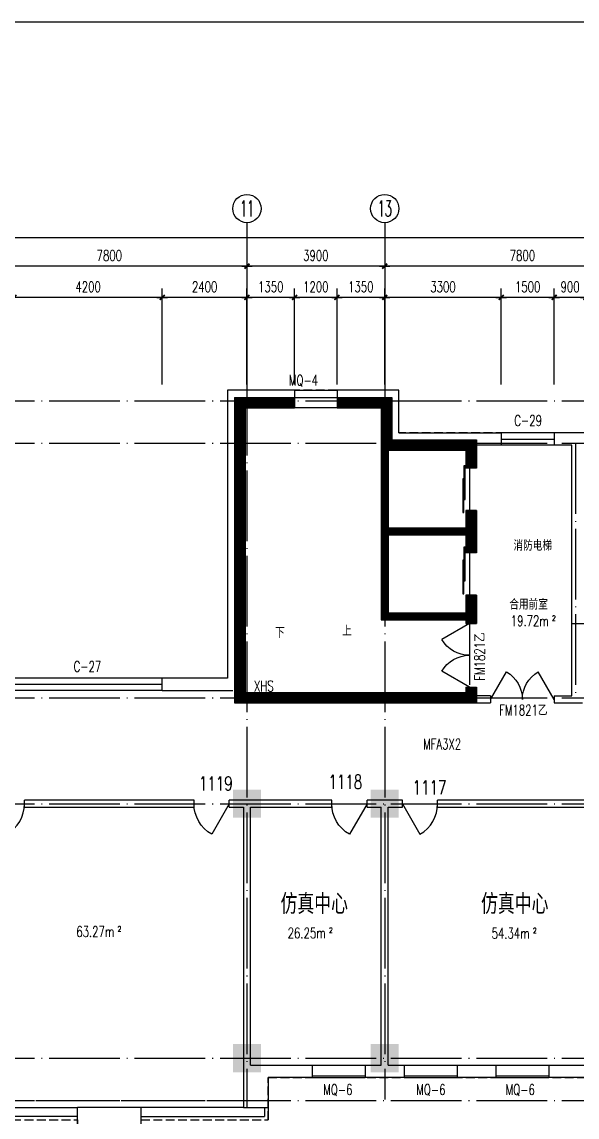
# Model space of a CAD drawing. Extents: x 816818 to 2098601, y 59070 to 390605.
# Drawn here: x 1006625 to 1022350, y 95570 to 126565 of the extents above; entities that cross this region are included whole.
import ezdxf
from ezdxf.enums import TextEntityAlignment as Align

# ---------------------------------------------------------------- set-up
doc = ezdxf.new("R2010")
doc.units = 0
doc.header["$LTSCALE"] = 1000
doc.header["$MEASUREMENT"] = 0
for name, pattern in [('CONTINOUS', [0]), ('DASH', [0.35, 0.25, -0.1]), ('DOTE', [2.42, 2, -0.2, 0.02, -0.2])]:
    doc.linetypes.add(name, pattern=pattern)
doc.layers.get('0').update_dxf_attribs({"linetype": 'CONTINUOUS'})
doc.layers.get('DEFPOINTS').update_dxf_attribs({"linetype": 'CONTINUOUS'})
for name, color, linetype in [('AXIS', 3, 'CONTINUOUS'), ('AXIS_TEXT', 7, 'CONTINUOUS'), ('COLUMN', 7, 'CONTINUOUS'), ('DOTE', 1, 'DOTE'), ('FILL', 21, 'CONTINUOUS'), ('MCB', 30, 'CONTINUOUS'), ('PUB_TEXT', 7, 'CONTINUOUS'), ('WALL', 255, 'CONTINUOUS'), ('WINDOW', 2, 'CONTINUOUS'), ('WINDOW_TEXT', 7, 'CONTINUOUS'), ('和面积', 6, 'DASH')]:
    doc.layers.add(name, color=color, linetype=linetype)
doc.styles.add('_HZTXT', font='romans.shx', dxfattribs={"width": 0.7, "bigfont": 'z.shx'})
doc.styles.add('COMPLEX', font='COMPLEX')
doc.styles.add('DIM_FONT', font='SIMPLEX.shx', dxfattribs={"width": 0.7})
doc.styles.add('SIMPLEX', font='SIMPLEX.SHX')
doc.styles.add('Z', font='romans', dxfattribs={"width": 0.8, "bigfont": 'z'})
doc.dimstyles.new('AXIS', dxfattribs={"dimtxt": 300, "dimasz": 1, "dimexe": 250, "dimexo": 300, "dimgap": 150, "dimtad": 1, "dimdec": 0, "dimzin": 0, "dimdsep": 46, "dimtxsty": 'DIM_FONT', "dimblk": '_DIMX', "dimcen": 2.5, "dimse1": 1, "dimse2": 1, "dimclrt": 7, "dimadec": 0, "dimazin": 0, "dimtfac": 1, "dimtdec": 0, "dimtix": 1, "dimtmove": 2, "dimatfit": 3, "dimldrblk": '_DIMX', "dimfxl": 1, "dimarcsym": 0})
doc.dimstyles.new('DIMN', dxfattribs={"dimtxt": 300, "dimasz": 1, "dimexe": 250, "dimexo": 300, "dimgap": 150, "dimtad": 1, "dimdec": 0, "dimzin": 0, "dimdsep": 46, "dimtxsty": 'DIM_FONT', "dimblk": '_DIMX', "dimcen": 2.5, "dimclrt": 7, "dimadec": 0, "dimazin": 0, "dimtfac": 1, "dimtdec": 0, "dimtix": 1, "dimtmove": 2, "dimatfit": 3, "dimldrblk": '_DIMX', "dimfxl": 1, "dimarcsym": 0})

# ---------------------------------------------------------------- blocks, each defined once
blk = doc.blocks.new('_DBLK')
blk.add_line((-0.5, 0), (0, -0.866))
blk.add_arc((-0.5, 0), 1, 300, 0)
at = {"layer": 'WINDOW_TEXT', "style": 'SIMPLEX', "flags": 9}
blk.add_attdef('A', text='', height=1, dxfattribs=at).set_placement((0, 1.5), align=Align.MIDDLE)
blk = doc.blocks.new('_WBLK')
for p, q in [((-0.5, 0.5), (0.5, 0.5)), ((-0.5, 0), (0.5, 0)), ((-0.5, -0.5), (0.5, -0.5))]:
    blk.add_line(p, q)
at = {"layer": 'WINDOW_TEXT', "style": 'SIMPLEX', "flags": 9}
blk.add_attdef('A', text='', height=1, dxfattribs=at).set_placement((0, 1.5), align=Align.MIDDLE)
blk = doc.blocks.new('_AXISO')
blk.add_circle((0, 0), 0.5)
at = {"layer": 'AXIS_TEXT', "style": 'COMPLEX', "width": 1.041667}
blk.add_attdef('A', text='', height=0.56, dxfattribs=at).set_placement((-0.25, -0.28), (0.25, -0.28), align=Align.FIT)
blk = doc.blocks.new('_DIMX')
blk.add_line((-150, 0), (150, 0))
at = {"const_width": 50}
blk.add_lwpolyline([(-70, -70), (70, 70)], dxfattribs=at)
blk = doc.blocks.new('*D1473')
at = {"layer": 'AXIS', "color": 0, "lineweight": -2}
blk.add_line((1024700, 119654), (1016902, 119654), dxfattribs=at)
at = {"layer": 'DEFPOINTS', "color": 0}
for p in [(1016901, 119654), (1016901, 116179), (1024701, 116179)]:
    blk.add_point(p, dxfattribs=at)
at = {"layer": 'AXIS', "color": 0, "lineweight": -2, "rotation": 180}
blk.add_blockref('_DIMX', (1016901, 119654), dxfattribs=at)
at = {"layer": 'AXIS', "color": 0, "lineweight": -2}
blk.add_blockref('_DIMX', (1024701, 119654), dxfattribs=at)
at = {"layer": 'AXIS', "color": 7, "insert": (1020801, 119954), "char_height": 300, "attachment_point": 5, "style": 'DIM_FONT'}
blk.add_mtext('7800', dxfattribs=at)
blk = doc.blocks.new('*D1474')
at = {"layer": 'AXIS', "color": 0, "lineweight": -2}
blk.add_line((1016900, 119654), (1013002, 119654), dxfattribs=at)
at = {"layer": 'DEFPOINTS', "color": 0}
for p in [(1013001, 119654), (1013001, 116179), (1016901, 116179)]:
    blk.add_point(p, dxfattribs=at)
at = {"layer": 'AXIS', "color": 0, "lineweight": -2, "rotation": 180}
blk.add_blockref('_DIMX', (1013001, 119654), dxfattribs=at)
at = {"layer": 'AXIS', "color": 0, "lineweight": -2}
blk.add_blockref('_DIMX', (1016901, 119654), dxfattribs=at)
at = {"layer": 'AXIS', "color": 7, "insert": (1014951, 119954), "char_height": 300, "attachment_point": 5, "style": 'DIM_FONT'}
blk.add_mtext('3900', dxfattribs=at)
blk = doc.blocks.new('*D1475')
at = {"layer": 'AXIS', "color": 0, "lineweight": -2}
blk.add_line((1013000, 119654), (1005202, 119654), dxfattribs=at)
at = {"layer": 'DEFPOINTS', "color": 0}
for p in [(1005201, 119654), (1005201, 116179), (1013001, 116179)]:
    blk.add_point(p, dxfattribs=at)
at = {"layer": 'AXIS', "color": 0, "lineweight": -2, "rotation": 180}
blk.add_blockref('_DIMX', (1005201, 119654), dxfattribs=at)
at = {"layer": 'AXIS', "color": 0, "lineweight": -2}
blk.add_blockref('_DIMX', (1013001, 119654), dxfattribs=at)
at = {"layer": 'AXIS', "color": 7, "insert": (1009101, 119954), "char_height": 300, "attachment_point": 5, "style": 'DIM_FONT'}
blk.add_mtext('7800', dxfattribs=at)
blk = doc.blocks.new('*D1478')
at = {"layer": 'AXIS', "color": 0, "lineweight": -2}
for p, q in [((988750, 116479), (988750, 120704)), ((1085250, 116479), (1085250, 120704)), ((1085249, 120454), (988751, 120454))]:
    blk.add_line(p, q, dxfattribs=at)
at = {"layer": 'DEFPOINTS', "color": 0}
for p in [(988750, 120454), (988750, 116179), (1085250, 116179)]:
    blk.add_point(p, dxfattribs=at)
at = {"layer": 'AXIS', "color": 0, "lineweight": -2, "rotation": 180}
blk.add_blockref('_DIMX', (988750, 120454), dxfattribs=at)
at = {"layer": 'AXIS', "color": 0, "lineweight": -2}
blk.add_blockref('_DIMX', (1085250, 120454), dxfattribs=at)
at = {"layer": 'AXIS', "color": 7, "insert": (1037000, 120754), "char_height": 300, "attachment_point": 5, "style": 'DIM_FONT'}
blk.add_mtext('96500', dxfattribs=at)
blk = doc.blocks.new('*D1481')
at = {"layer": 'AXIS', "color": 0, "lineweight": -2}
for p, q in [((1021701, 116302), (1021701, 119018)), ((1022600, 118768), (1021702, 118768)), ((1022601, 116302), (1022601, 119018))]:
    blk.add_line(p, q, dxfattribs=at)
at = {"layer": 'DEFPOINTS', "color": 0}
for p in [(1021701, 118768), (1021701, 116002), (1022601, 116002)]:
    blk.add_point(p, dxfattribs=at)
at = {"layer": 'AXIS', "color": 0, "lineweight": -2, "rotation": 180}
blk.add_blockref('_DIMX', (1021701, 118768), dxfattribs=at)
at = {"layer": 'AXIS', "color": 0, "lineweight": -2}
blk.add_blockref('_DIMX', (1022601, 118768), dxfattribs=at)
at = {"layer": 'AXIS', "color": 7, "insert": (1022151, 119068), "char_height": 300, "attachment_point": 5, "style": 'DIM_FONT'}
blk.add_mtext('900', dxfattribs=at)
blk = doc.blocks.new('*D1482')
at = {"layer": 'AXIS', "color": 0, "lineweight": -2}
for p, q in [((1020201, 116302), (1020201, 119018)), ((1021700, 118768), (1020202, 118768)), ((1021701, 116302), (1021701, 119018))]:
    blk.add_line(p, q, dxfattribs=at)
at = {"layer": 'DEFPOINTS', "color": 0}
for p in [(1020201, 118768), (1020201, 116002), (1021701, 116002)]:
    blk.add_point(p, dxfattribs=at)
at = {"layer": 'AXIS', "color": 0, "lineweight": -2, "rotation": 180}
blk.add_blockref('_DIMX', (1020201, 118768), dxfattribs=at)
at = {"layer": 'AXIS', "color": 0, "lineweight": -2}
blk.add_blockref('_DIMX', (1021701, 118768), dxfattribs=at)
at = {"layer": 'AXIS', "color": 7, "insert": (1020951, 119068), "char_height": 300, "attachment_point": 5, "style": 'DIM_FONT'}
blk.add_mtext('1500', dxfattribs=at)
blk = doc.blocks.new('*D1483')
at = {"layer": 'AXIS', "color": 0, "lineweight": -2}
for p, q in [((1016901, 116302), (1016901, 119018)), ((1020200, 118768), (1016902, 118768)), ((1020201, 116302), (1020201, 119018))]:
    blk.add_line(p, q, dxfattribs=at)
at = {"layer": 'DEFPOINTS', "color": 0}
for p in [(1016901, 118768), (1016901, 116002), (1020201, 116002)]:
    blk.add_point(p, dxfattribs=at)
at = {"layer": 'AXIS', "color": 0, "lineweight": -2, "rotation": 180.0000000000005}
blk.add_blockref('_DIMX', (1016901, 118768), dxfattribs=at)
at = {"layer": 'AXIS', "color": 0, "lineweight": -2}
blk.add_blockref('_DIMX', (1020201, 118768), dxfattribs=at)
at = {"layer": 'AXIS', "color": 7, "insert": (1018551, 119068), "char_height": 300, "attachment_point": 5, "style": 'DIM_FONT'}
blk.add_mtext('3300', dxfattribs=at)
blk = doc.blocks.new('*D1484')
at = {"layer": 'AXIS', "color": 0, "lineweight": -2}
for p, q in [((1015550, 116302), (1015550, 119018)), ((1016900, 118768), (1015551, 118768)), ((1016901, 116302), (1016901, 119018))]:
    blk.add_line(p, q, dxfattribs=at)
at = {"layer": 'DEFPOINTS', "color": 0}
for p in [(1015550, 118768), (1015550, 116002), (1016901, 116002)]:
    blk.add_point(p, dxfattribs=at)
at = {"layer": 'AXIS', "color": 0, "lineweight": -2, "rotation": 180}
blk.add_blockref('_DIMX', (1015550, 118768), dxfattribs=at)
at = {"layer": 'AXIS', "color": 0, "lineweight": -2}
blk.add_blockref('_DIMX', (1016901, 118768), dxfattribs=at)
at = {"layer": 'AXIS', "color": 7, "insert": (1016225, 119068), "char_height": 300, "attachment_point": 5, "style": 'DIM_FONT'}
blk.add_mtext('1350', dxfattribs=at)
blk = doc.blocks.new('*D1485')
at = {"layer": 'AXIS', "color": 0, "lineweight": -2}
for p, q in [((1014350, 116302), (1014350, 119018)), ((1015549, 118768), (1014351, 118768)), ((1015550, 116302), (1015550, 119018))]:
    blk.add_line(p, q, dxfattribs=at)
at = {"layer": 'DEFPOINTS', "color": 0}
for p in [(1014350, 118768), (1014350, 116002), (1015550, 116002)]:
    blk.add_point(p, dxfattribs=at)
at = {"layer": 'AXIS', "color": 0, "lineweight": -2, "rotation": 180}
blk.add_blockref('_DIMX', (1014350, 118768), dxfattribs=at)
at = {"layer": 'AXIS', "color": 0, "lineweight": -2}
blk.add_blockref('_DIMX', (1015550, 118768), dxfattribs=at)
at = {"layer": 'AXIS', "color": 7, "insert": (1014950, 119068), "char_height": 300, "attachment_point": 5, "style": 'DIM_FONT'}
blk.add_mtext('1200', dxfattribs=at)
blk = doc.blocks.new('*D1486')
at = {"layer": 'AXIS', "color": 0, "lineweight": -2}
for p, q in [((1013001, 116302), (1013001, 119018)), ((1014349, 118768), (1013002, 118768)), ((1014350, 116302), (1014350, 119018))]:
    blk.add_line(p, q, dxfattribs=at)
at = {"layer": 'DEFPOINTS', "color": 0}
for p in [(1013001, 118768), (1013001, 116002), (1014350, 116002)]:
    blk.add_point(p, dxfattribs=at)
at = {"layer": 'AXIS', "color": 0, "lineweight": -2, "rotation": 180}
blk.add_blockref('_DIMX', (1013001, 118768), dxfattribs=at)
at = {"layer": 'AXIS', "color": 0, "lineweight": -2}
blk.add_blockref('_DIMX', (1014350, 118768), dxfattribs=at)
at = {"layer": 'AXIS', "color": 7, "insert": (1013675, 119068), "char_height": 300, "attachment_point": 5, "style": 'DIM_FONT'}
blk.add_mtext('1350', dxfattribs=at)
blk = doc.blocks.new('*D1487')
at = {"layer": 'AXIS', "color": 0, "lineweight": -2}
for p, q in [((1010601, 116302), (1010601, 119018)), ((1013000, 118768), (1010602, 118768)), ((1013001, 116302), (1013001, 119018))]:
    blk.add_line(p, q, dxfattribs=at)
at = {"layer": 'DEFPOINTS', "color": 0}
for p in [(1010601, 118768), (1010601, 116002), (1013001, 116002)]:
    blk.add_point(p, dxfattribs=at)
at = {"layer": 'AXIS', "color": 0, "lineweight": -2, "rotation": 180}
blk.add_blockref('_DIMX', (1010601, 118768), dxfattribs=at)
at = {"layer": 'AXIS', "color": 0, "lineweight": -2}
blk.add_blockref('_DIMX', (1013001, 118768), dxfattribs=at)
at = {"layer": 'AXIS', "color": 7, "insert": (1011801, 119068), "char_height": 300, "attachment_point": 5, "style": 'DIM_FONT'}
blk.add_mtext('2400', dxfattribs=at)
blk = doc.blocks.new('*D1488')
at = {"layer": 'AXIS', "color": 0, "lineweight": -2}
for p, q in [((1006401, 116302), (1006401, 119018)), ((1010600, 118768), (1006402, 118768)), ((1010601, 116302), (1010601, 119018))]:
    blk.add_line(p, q, dxfattribs=at)
at = {"layer": 'DEFPOINTS', "color": 0}
for p in [(1006401, 118768), (1006401, 116002), (1010601, 116002)]:
    blk.add_point(p, dxfattribs=at)
at = {"layer": 'AXIS', "color": 0, "lineweight": -2, "rotation": 180}
blk.add_blockref('_DIMX', (1006401, 118768), dxfattribs=at)
at = {"layer": 'AXIS', "color": 0, "lineweight": -2}
blk.add_blockref('_DIMX', (1010601, 118768), dxfattribs=at)
at = {"layer": 'AXIS', "color": 7, "insert": (1008501, 119068), "char_height": 300, "attachment_point": 5, "style": 'DIM_FONT'}
blk.add_mtext('4200', dxfattribs=at)
blk = doc.blocks.new('_FZH')
blk.add_solid([(-0.5, -0.5), (0.5, -0.5), (-0.5, 0.5), (0.5, 0.5)])
blk = doc.blocks.new('M_B14FAZ')
for p, q in [((-0.5, 0.5), (0.5, 0.5)), ((0.5, 0.021), (-0.5, 0.021)), ((-0.5, -0.5), (0.5, -0.5))]:
    blk.add_line(p, q)
blk = doc.blocks.new('_LIFTD')
for points in [[(-0.548, -0.602), (-0.548, -0.774), (0.241, -0.774), (0.241, -0.602), (-0.548, -0.602)], [(-0.241, -0.784), (-0.241, -0.955), (0.548, -0.955), (0.548, -0.784), (-0.241, -0.784)]]:
    blk.add_lwpolyline(points)
blk = doc.blocks.new('_DBLK1')
for p, q in [((-0.5, 0), (-0.25, -0.433)), ((0.5, 0), (0.25, -0.433))]:
    blk.add_line(p, q)
for centre, start, end in [((-0.5, 0), 300, 0), ((0.5, 0), 180, 240)]:
    blk.add_arc(centre, 0.5, start, end)
at = {"layer": 'WINDOW_TEXT', "style": 'SIMPLEX', "flags": 9}
blk.add_attdef('A', text='', height=1, dxfattribs=at).set_placement((0, 1.5), align=Align.MIDDLE)

msp = doc.modelspace()

# ---------------------------------------------------------------- linework, layer by layer
at = {"layer": 'AXIS'}
for p, q in [((1013000.5, 120882.9), (1013000.5, 116179.4)), ((1016900.5, 120882.9), (1016900.5, 116179.4))]:
    msp.add_line(p, q, dxfattribs=at)
at = {"layer": 'DOTE'}
for p, q in [((1013000.4, 118712.5), (1013000.4, 95839.4)), ((1016900.4, 118712.5), (1016900.4, 96064.8)), ((985618.5, 115839.4), (1092531.4, 115839.4)), ((985618.5, 114639.4), (1092531.4, 114639.4)), ((1019300.4, 114639.4), (1019300.4, 107439.4)), ((1019300.4, 114639.4), (1019300.4, 107439.4)), ((1022300.4, 114639.4), (1022300.4, 107439.4)), ((1016900.4, 112139.4), (1019300.4, 112139.4)), ((1016900.4, 109739.4), (1019300.4, 109739.4)), ((1022200.4, 109539.4), (1026100.4, 109539.4)), ((985618.5, 107439.4), (1037000.4, 107439.4)), ((985618.5, 104439.4), (1037000.4, 104439.4)), ((985618.5, 97239.4), (1037050.4, 97239.4)), ((985618.5, 96039.4), (1037050.4, 96039.4)), ((1004600.4, 96039.4), (1013550.4, 96039.4))]:
    msp.add_line(p, q, dxfattribs=at)
at = {"layer": 'FILL'}
for points, const_width in [([(1014350.4, 115789.4), (1012800.4, 115789.4), (1012800.4, 107289.4)], 300), ([(1019300.4, 114589.4), (1016950.4, 114589.4), (1016950.4, 115789.4), (1015550.4, 115789.4)], 300), ([(1016900.4, 114639.4), (1016900.4, 109739.4), (1019300.4, 109739.4)], 200), ([(1019350.4, 114739.4), (1019350.4, 113939.4)], 300), ([(1019350.4, 112739.4), (1019350.4, 111539.4)], 300), ([(1016900.4, 112139.4), (1019300.4, 112139.4)], 200), ([(1019350.4, 110339.4), (1019350.4, 109539.4)], 300), ([(1019350.4, 107739.4), (1019350.4, 107289.4)], 300), ([(1012650.4, 107439.4), (1019450.4, 107439.4)], 300)]:
    msp.add_lwpolyline(points, dxfattribs=dict(at, const_width=const_width))
at = {"layer": 'MCB'}
msp.add_lwpolyline([(978483, 126564.9), (1095252.8, 126564.9), (1095252.8, 80042.1), (978483, 80042.1)], close=True, dxfattribs=at)
at = {"layer": 'WALL'}
for p, q in [((1014350.4, 116139.4), (1012450.2, 116139.4)), ((1012450.2, 116139.4), (1012450.2, 107989.4)), ((1012650.2, 115939.4), (1014350.4, 115939.4)), ((1012650.2, 115939.4), (1012650.2, 107289.9)), ((1017300.4, 116139.4), (1015550.4, 116139.4)), ((1015550.4, 115939.4), (1017099.9, 115939.4)), ((1017100.4, 115938.9), (1017100.4, 114739.9)), ((1017300.4, 114939.4), (1017300.4, 116139.4)), ((1012950.7, 115639.4), (1012950.2, 107589.9)), ((1012950.7, 115639.4), (1014350.4, 115639.4)), ((1015550.4, 115639.4), (1016799.9, 115639.4)), ((1016800.4, 115638.9), (1016800.4, 109639.4)), ((1017100.9, 114739.4), (1019499.9, 114739.4)), ((1017300.4, 114939.4), (1020200.4, 114939.4)), ((1017300.4, 114939.4), (1020200.4, 114939.4)), ((1019500.4, 114738.9), (1019500.4, 113939.4)), ((1020200.4, 114939.4), (1020200.4, 114589.4)), ((1021700.4, 114939.4), (1021700.4, 114589.4)), ((1022600.4, 114939.4), (1021700.4, 114939.4)), ((1017000.4, 114439.4), (1017000.4, 112239.4)), ((1019200.4, 114439.4), (1017000.4, 114439.4)), ((1019200.4, 114439.4), (1019200.4, 113939.4)), ((1020200.4, 114589.4), (1019500.4, 114589.4)), ((1022200.4, 114589.4), (1021700.4, 114589.4)), ((1022200.4, 107489.4), (1022200.4, 114589.4)), ((1019500.4, 113939.4), (1019200.4, 113939.4)), ((1019500.4, 112739.4), (1019200.4, 112739.4)), ((1019200.4, 112739.4), (1019200.4, 112239.4)), ((1019500.4, 112739.4), (1019500.4, 111539.4)), ((1019200.4, 112239.4), (1017000.4, 112239.4)), ((1019200.4, 112039.4), (1017000.4, 112039.4)), ((1017000.4, 112039.4), (1017000.4, 109839.4)), ((1019200.4, 112039.4), (1019200.4, 111539.4)), ((1019500.4, 111539.4), (1019200.4, 111539.4)), ((1019500.4, 110339.4), (1019200.4, 110339.4)), ((1019200.4, 110339.4), (1019200.4, 109839.4)), ((1019500.4, 110339.4), (1019500.4, 109539.4)), ((1017000.4, 109839.4), (1019200.4, 109839.4)), ((1016800.4, 109639.4), (1019200.4, 109639.4)), ((1019200.4, 109639.4), (1019200.4, 109539.4)), ((1019200.4, 109539.4), (1019500.4, 109539.4)), ((1012450.2, 107989.4), (1010600.5, 107989.4)), ((1010600.5, 107639.4), (1010600.5, 107989.4)), ((1010600.5, 107639.4), (1012600.4, 107639.4)), ((1012950.7, 107589.4), (1019200.4, 107589.4)), ((1019200.4, 107739.4), (1019500.4, 107739.4)), ((1019200.4, 107739.4), (1019200.4, 107589.4)), ((1019500.4, 107739.4), (1019500.4, 107289.4)), ((1012650.7, 107289.4), (1019900.4, 107289.4)), ((1019900.4, 107489.4), (1019500.4, 107489.4)), ((1019900.4, 107489.4), (1019900.4, 107289.4)), ((1021700.4, 107489.4), (1021700.4, 107289.4)), ((1021700.4, 107489.4), (1022200.4, 107489.4)), ((1021700.4, 107289.4), (1022500.4, 107289.4)), ((1011500.4, 104539.4), (1006700.4, 104539.4)), ((1006700.4, 104339.4), (1006700.4, 104539.4)), ((1011500.4, 104339.4), (1011500.4, 104539.4)), ((1015400.4, 104539.4), (1012500.4, 104539.4)), ((1012500.4, 104339.4), (1012500.4, 104539.4)), ((1015400.4, 104339.4), (1015400.4, 104539.4)), ((1017400.4, 104539.4), (1016400.4, 104539.4)), ((1016400.4, 104339.4), (1016400.4, 104539.4)), ((1017400.4, 104339.4), (1017400.4, 104539.4)), ((1023200.4, 104539.4), (1018400.4, 104539.4)), ((1018400.4, 104339.4), (1018400.4, 104539.4)), ((1006700.4, 104339.4), (1011500.4, 104339.4)), ((1012500.4, 104339.4), (1012900.4, 104339.4)), ((1012900.4, 104339.4), (1012900.4, 95839.4)), ((1013100.4, 97039.4), (1013100.4, 104339.4)), ((1013100.4, 104339.4), (1015400.4, 104339.4)), ((1016400.4, 104339.4), (1016800.4, 104339.4)), ((1016800.4, 97039.4), (1016800.4, 104339.4)), ((1017000.4, 97039.4), (1017000.4, 104339.4)), ((1017000.4, 104339.4), (1017400.4, 104339.4)), ((1018400.4, 104339.4), (1023200.4, 104339.4)), ((1013100.4, 97039.4), (1014850.4, 97039.4)), ((1014850.4, 97039.4), (1014850.4, 96689.4)), ((1016350.4, 97039.4), (1016350.4, 96689.4)), ((1016350.4, 97039.4), (1016800.4, 97039.4)), ((1017000.4, 97039.4), (1017450.4, 97039.4)), ((1017450.4, 97039.4), (1017450.4, 96689.4)), ((1018950.4, 97039.4), (1018950.4, 96689.4)), ((1018950.4, 97039.4), (1020050.4, 97039.4)), ((1020050.4, 97039.4), (1020050.4, 96689.4)), ((1021550.4, 97039.4), (1021550.4, 96689.4)), ((1021550.4, 97039.4), (1022650.4, 97039.4)), ((1014850.4, 96689.4), (1013600.4, 96689.4)), ((1013600.4, 96689.4), (1013600.4, 95839.4)), ((1017450.4, 96689.4), (1016350.4, 96689.4)), ((1020050.4, 96689.4), (1018950.4, 96689.4)), ((1022650.4, 96689.4), (1021550.4, 96689.4)), ((1010000.4, 95839.4), (1008200.4, 95839.4)), ((1008200.4, 95189.4), (1008200.4, 95839.4)), ((1010000.4, 95189.4), (1010000.4, 95839.4)), ((1012900.4, 95839.4), (1013600.6, 95839.4))]:
    msp.add_line(p, q, dxfattribs=at)
at = {"layer": 'WALL', "linetype": 'CONTINOUS'}
for p, q in [((1014350.4, 116139.4), (1014350.4, 115639.4)), ((1015550.4, 116139.4), (1015550.4, 115639.4))]:
    msp.add_line(p, q, dxfattribs=at)
at = {"layer": 'WALL'}
for centre, start, end in [((1017099.9, 115938.9), 0, 90), ((1016799.9, 115638.9), 0, 90), ((1017100.9, 114739.9), 180, 270), ((1019499.9, 114738.9), 0, 90)]:
    msp.add_arc(centre, 0.5, start, end, dxfattribs=at)
at = {"layer": 'WINDOW'}
for p, q in [((1014350.4, 116139.4), (1015550.4, 116139.4)), ((1014350.4, 115939.4), (1015550.4, 115939.4)), ((1015550.4, 115639.4), (1014350.4, 115639.4)), ((1014850.4, 97039.4), (1016350.4, 97039.4)), ((1017450.4, 97039.4), (1018950.4, 97039.4)), ((1020050.4, 97039.4), (1021550.4, 97039.4)), ((1014850.4, 96739.4), (1016350.4, 96739.4)), ((1017450.4, 96739.4), (1018950.4, 96739.4)), ((1020050.4, 96739.4), (1021550.4, 96739.4)), ((1014850.4, 96689.4), (1016350.4, 96689.4)), ((1017450.4, 96689.4), (1018950.4, 96689.4)), ((1020050.4, 96689.4), (1021550.4, 96689.4)), ((1005300.4, 95839.4), (1008200.4, 95839.4)), ((1012900.4, 95839.4), (1010000.4, 95839.4)), ((1013500.6, 95839.4), (1013500.6, 95589.4)), ((1013600.6, 95839.4), (1013600.6, 95489.4)), ((1008200.4, 95589.4), (1004700.2, 95589.4)), ((1010000.4, 95589.4), (1013500.6, 95589.4))]:
    msp.add_line(p, q, dxfattribs=at)
at = {"layer": '和面积'}
msp.add_lwpolyline([(1056700.4, 114939.4), (1017300.4, 114939.4), (1017300.4, 116139.4), (1012450.2, 116139.4), (1012450.2, 107989.4), (997950.4, 107989.4), (997950.4, 112539.4), (988500.4, 112539.4), (988500.4, 97889.4), (996850.4, 97889.4), (996850.4, 96689.4), (1004600.4, 96689.4), (1004600.2, 95489.4), (1008200.4, 95489.4), (1008200.4, 95189.4), (1010000.4, 95189.4), (1010000.4, 95489.4), (1013600.6, 95489.4), (1013600.4, 96689.4), (1033700.4, 96689.4)], dxfattribs=at)

# ---------------------------------------------------------------- block references
at = {"layer": 'AXIS'}
ref = msp.add_blockref('_AXISO', (1013000.5, 121282.9), dxfattribs=dict(at, xscale=800, yscale=800, zscale=800))
ref.add_attrib('A', '11', dxfattribs={"layer": 'AXIS_TEXT', "height": 448, "style": 'COMPLEX', "width": 0.78125}).set_placement((1012800.5, 121058.9), (1013200.5, 121058.9), align=Align.FIT)
ref = msp.add_blockref('_AXISO', (1016900.5, 121282.9), dxfattribs=dict(at, xscale=800, yscale=800, zscale=800))
ref.add_attrib('A', '13', dxfattribs={"layer": 'AXIS_TEXT', "height": 448, "style": 'COMPLEX', "width": 0.646552}).set_placement((1016700.5, 121058.9), (1017100.5, 121058.9), align=Align.FIT)
at = {"layer": 'COLUMN', "xscale": 800, "yscale": 800, "zscale": 600}
for p in [(1013000.4, 104439.4), (1016900.4, 104439.4), (1013000.4, 97239.4), (1016900.4, 97239.4)]:
    msp.add_blockref('_FZH', p, dxfattribs=at)
at = {"layer": 'WINDOW'}
for name, p, xscale, yscale, zscale, rotation in [('M_B14FAZ', (1020950.4, 114764.4), 1500, 349.999999999709, 1500, 180), ('_LIFTD', (1019300.4, 113339.4), 1200, 199.9999999997974, 1200, 270), ('_LIFTD', (1019300.4, 111039.4), 1200, 200.0000000000812, 1200, 270), ('_DBLK1', (1019300.4, 108639.4), 1800, -1800, 1800, 90), ('_WBLK', (1008500.5, 107814.4), 4200, 350, 4200, 180)]:
    msp.add_blockref(name, p, dxfattribs=dict(at, xscale=xscale, yscale=yscale, zscale=zscale, rotation=rotation))
for name, p, xscale, yscale, zscale in [('_DBLK1', (1020800.4, 107389.4), 1800, -1800, 1800), ('_DBLK', (1006200.4, 104439.4), 1000, 1000, 1000), ('_DBLK', (1012000.4, 104439.4), -1000, 1000, 1000), ('_DBLK', (1015900.4, 104439.4), -1000, 1000, 1000), ('_DBLK', (1017900.4, 104439.4), 1000, 1000, 1000)]:
    msp.add_blockref(name, p, dxfattribs=dict(at, xscale=xscale, yscale=yscale, zscale=zscale))

# ---------------------------------------------------------------- texts
at = {"layer": 'MCB', "style": 'Z', "width": 0.7}
for s, p in [('MQ-4', (1014185.8, 116272.9)), ('C-29', (1020571.6, 115132.5)), ('C-27', (1008090.6, 108171.3)), ('MQ-6', (1015159.1, 96197.7)), ('MQ-6', (1017796, 96197.7)), ('MQ-6', (1020326.8, 96197.7))]:
    msp.add_text(s, height=300, dxfattribs=at).set_placement(p)
at = {"layer": 'MCB', "attachment_point": 1, "style": 'DIM_FONT'}
for s, insert, char_height, width in [('{\\C0;1119}', (1011636.5, 105211.4), 400, 1377.729), ('{\\C0;1118}', (1015304.8, 105257.5), 400, 1377.729), ('{\\C0;1117}', (1017690.5, 105096.1), 400, 1377.729), ('{\\fSimSun|b0|i0|c134|p2;仿真中心}', (1013950.4, 101871.3), 500, 3043.378), ('{\\fSimSun|b0|i0|c134|p2;仿真中心}', (1019629.3, 101871.3), 500, 3043.378)]:
    msp.add_mtext(s, dxfattribs=dict(at, insert=insert, char_height=char_height, width=width))
at = {"layer": 'PUB_TEXT', "width": 0.7}
for s, height, style, p in [('消防电梯', 300, 'Z', (1020548.2, 111598.1)), ('合用前室', 300, '_HZTXT', (1020430.2, 109932.5)), (' 2', 150, 'DIM_FONT', (1021550.8, 109614.2)), ('下', 300, 'Z', (1013796.3, 109131.9)), ('上', 300, 'Z', (1015697.4, 109184.2)), ('XHS', 300, '_HZTXT', (1013198.9, 107616.9)), ('FM1821乙', 300, 'Z', (1020142.3, 106938.9)), ('MFA3X2', 300, '_HZTXT', (1017988.2, 105977.3)), (' 2', 150, 'DIM_FONT', (1009245.9, 100819.6)), (' 2', 150, 'DIM_FONT', (1015233.1, 100779.8)), (' 2', 150, 'DIM_FONT', (1021009.2, 100771.6))]:
    msp.add_text(s, height=height, dxfattribs=dict(at, style=style)).set_placement(p)
at = {"layer": 'PUB_TEXT', "style": 'DIM_FONT', "width": 0.7}
for s, p in [('19.72m', (1021550.8, 109614.2)), ('63.27m', (1009245.9, 100819.6)), ('26.25m', (1015233.1, 100779.8)), ('54.34m', (1021009.2, 100771.6))]:
    msp.add_text(s, height=300, dxfattribs=at).set_placement(p, align=Align.MIDDLE_RIGHT)
at = {"layer": 'PUB_TEXT', "style": 'Z', "width": 0.7}
msp.add_text('FM1821乙', height=300, rotation=90, dxfattribs=at).set_placement((1019741.6, 107919.9))

# ---------------------------------------------------------------- dimensions: what is measured, and where the dimension line sits
at = {"layer": 'AXIS'}
for p1, p2, distance, picture, middle in [((1085250.4, 116179.4), (988750.4, 116179.4), -4274.4, '*D1478', (1037000.4, 120753.8)), ((1010600.5, 116002.2), (1006400.5, 116002.2), -2765.6, '*D1488', (1008500.5, 119067.7)), ((1013000.5, 116002.2), (1010600.5, 116002.2), -2765.6, '*D1487', (1011800.5, 119067.7)), ((1014350.4, 116002.2), (1013000.5, 116002.2), -2765.6, '*D1486', (1013675.5, 119067.7)), ((1015550.4, 116002.2), (1014350.4, 116002.2), -2765.6, '*D1485', (1014950.4, 119067.7)), ((1016900.5, 116002.2), (1015550.4, 116002.2), -2765.6, '*D1484', (1016225.5, 119067.7)), ((1020200.5, 116002.2), (1016900.5, 116002.2), -2765.6, '*D1483', (1018550.5, 119067.7)), ((1021700.5, 116002.2), (1020200.5, 116002.2), -2765.6, '*D1482', (1020950.5, 119067.7)), ((1022600.5, 116002.2), (1021700.5, 116002.2), -2765.6, '*D1481', (1022150.5, 119067.7))]:
    dim = msp.add_aligned_dim(p1=p1, p2=p2, distance=distance, dimstyle='DIMN', dxfattribs=at)
    dim.commit()
    dim.dimension.update_dxf_attribs({"geometry": picture, "text_midpoint": middle})
for base, p1, p2, picture, middle in [((1005200.5, 119653.8), (1013000.5, 116179.4), (1005200.5, 116179.4), '*D1475', (1009100.5, 119953.8)), ((1013000.5, 119653.8), (1016900.5, 116179.4), (1013000.5, 116179.4), '*D1474', (1014950.5, 119953.8)), ((1016900.5, 119653.8), (1024700.5, 116179.4), (1016900.5, 116179.4), '*D1473', (1020800.5, 119953.8))]:
    dim = msp.add_linear_dim(base=base, p1=p1, p2=p2, dimstyle='AXIS', dxfattribs=at)
    dim.commit()
    dim.dimension.update_dxf_attribs({"geometry": picture, "text_midpoint": middle})

doc.saveas('drawing.dxf')
